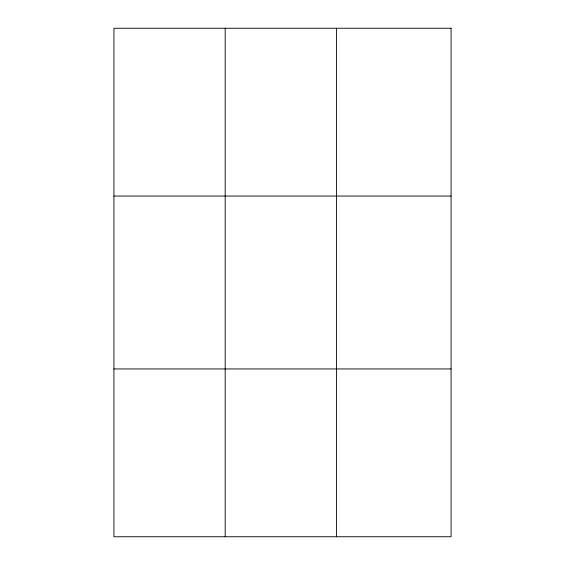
<?xml version="1.0" encoding="UTF-8"?>
<svg xmlns="http://www.w3.org/2000/svg" width="565" height="565" viewBox="0 0 565 565"><rect width="100%" height="100%" fill="white"/><g stroke="black" fill="none" stroke-linecap="round" stroke-linejoin="round"><path stroke-width="0.85" d="M225.188 28.25L225.188 536.75M336.443 28.25L336.443 536.75M113.932 196.055L451.068 196.055M113.932 368.945L451.068 368.945M451.068 28.25L451.068 536.75L113.932 536.75L113.932 28.25L451.068 28.25"/></g></svg>
